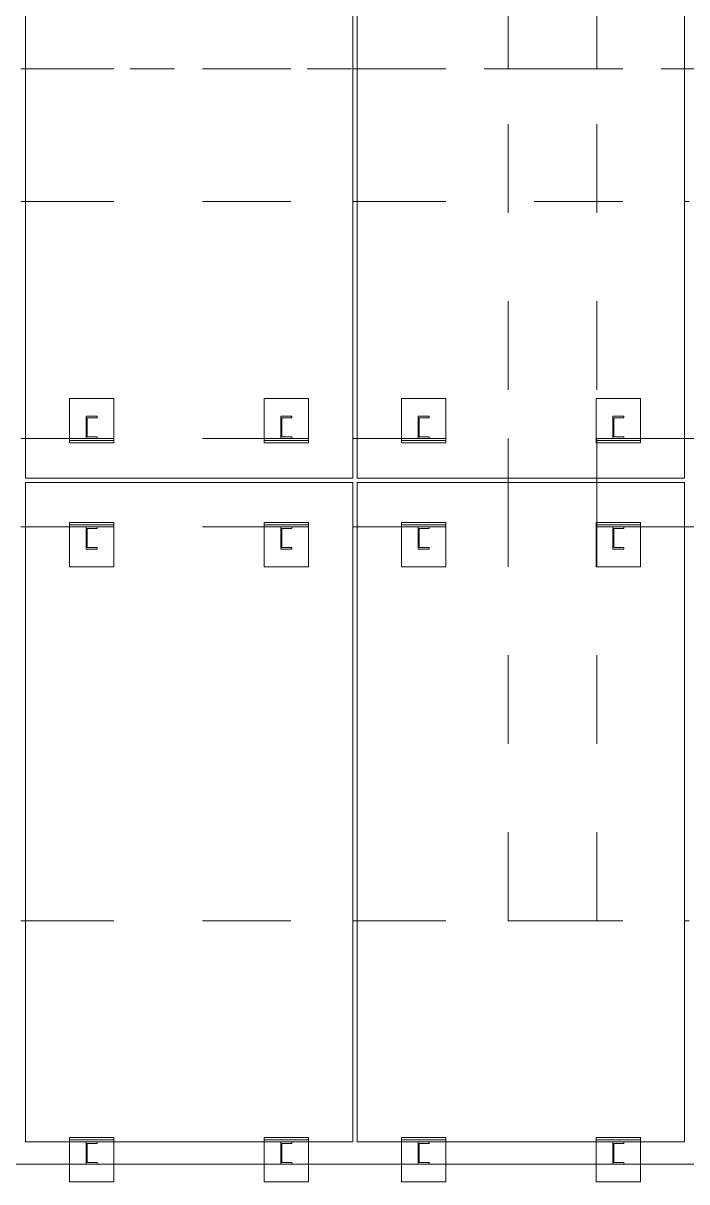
# Model space of a CAD drawing. Header units: millimetres. Extents: x 652937 to 1670132, y 1473552 to 2851037.
# Drawn here: x 663427.63 to 663430.63, y 1524525.19 to 1524530.43 of the extents above; entities that cross this region are included whole.
import ezdxf

# ---------------------------------------------------------------- set-up
doc = ezdxf.new("R2010")
doc.units = ezdxf.units.MM
for name, pattern in [('XKITLINE00', [0]), ('XKITLINE01', [4, 1, -1, 1, -1]), ('XKITLINE02', [4, 2, -2])]:
    doc.linetypes.add(name, pattern=pattern)
doc.layers.add('Part', color=7, linetype='Continuous', lineweight=0)
doc.layers.add('S-GRID', color=7, linetype='Continuous', lineweight=9)

# ---------------------------------------------------------------- blocks, each defined once
blk = doc.blocks.new('*A33862392')
at = {"layer": 'S-GRID', "color": 7, "linetype": 'XKITLINE01', "lineweight": 0}
blk.add_line((346.109039, 7.827691), (455.260679, 7.827691), dxfattribs=at)
blk = doc.blocks.new('*A33882394')
at = {"layer": 'S-GRID', "color": 7, "linetype": 'XKITLINE01', "lineweight": 0}
blk.add_line((346.109039, 32.577691), (455.260679, 32.577691), dxfattribs=at)
blk = doc.blocks.new('*A34442450')
at = {"layer": 'Part', "color": 7, "linetype": 'XKITLINE02', "lineweight": 0}
for p, q in [((398.655088, 32.577691), (398.655088, 49.077691)), ((398.655088, 49.077691), (400.655088, 49.077691)), ((400.655088, 32.577691), (400.655088, 49.077691)), ((398.655088, 32.577691), (400.655088, 32.577691))]:
    blk.add_line(p, q, dxfattribs=at)
blk = doc.blocks.new('*A34512457')
at = {"layer": 'Part', "color": 7, "linetype": 'XKITLINE00', "lineweight": 0}
for p, q in [((387.740108, 38.227691), (387.740108, 23.327691)), ((395.140108, 38.227691), (395.140108, 23.327691)), ((395.140108, 23.327691), (387.740108, 23.327691)), ((387.740108, 23.227691), (395.140108, 23.227691)), ((387.740108, 23.227691), (387.740108, 8.327691)), ((395.140108, 23.227691), (395.140108, 8.327691)), ((395.140108, 8.327691), (387.740108, 8.327691))]:
    blk.add_line(p, q, dxfattribs=at)
blk = doc.blocks.new('*A34522458')
at = {"layer": 'Part', "color": 7, "linetype": 'XKITLINE00', "lineweight": 0}
for p, q in [((395.240108, 38.227691), (395.240108, 23.327691)), ((402.640108, 38.227691), (402.640108, 23.327691)), ((402.640108, 23.327691), (395.240108, 23.327691)), ((395.240108, 23.227691), (402.640108, 23.227691)), ((395.240108, 23.227691), (395.240108, 8.327691)), ((402.640108, 23.227691), (402.640108, 8.327691)), ((402.640108, 8.327691), (395.240108, 8.327691))]:
    blk.add_line(p, q, dxfattribs=at)
blk = doc.blocks.new('*A35062512')
at = {"layer": 'Part', "color": 7, "linetype": 'XKITLINE00', "lineweight": 0}
for p, q in [((386.640139, 7.827691), (388.740139, 7.827691)), ((389.740139, 7.827691), (393.140139, 7.827691)), ((394.140139, 7.827691), (396.240139, 7.827691)), ((397.240139, 7.827691), (400.640139, 7.827691)), ((401.640139, 7.827691), (403.740139, 7.827691))]:
    blk.add_line(p, q, dxfattribs=at)
at = {"layer": 'Part', "color": 7, "linetype": 'XKITLINE02', "lineweight": 0}
for p, q in [((388.740139, 7.827691), (389.740139, 7.827691)), ((393.140139, 7.827691), (394.140139, 7.827691)), ((396.240139, 7.827691), (397.240139, 7.827691)), ((400.640139, 7.827691), (401.640139, 7.827691))]:
    blk.add_line(p, q, dxfattribs=at)
blk = doc.blocks.new('*A35072513')
at = {"layer": 'Part', "color": 7, "linetype": 'XKITLINE00', "lineweight": 0}
for p, q in [((387.640108, 13.327691), (387.740108, 13.327691)), ((395.140108, 13.327691), (395.240108, 13.327691)), ((402.640108, 13.327691), (402.740108, 13.327691)), ((386.640139, 7.827691), (388.740139, 7.827691)), ((389.740139, 7.827691), (393.140139, 7.827691)), ((394.140139, 7.827691), (396.240139, 7.827691)), ((397.240139, 7.827691), (400.640139, 7.827691)), ((401.640139, 7.827691), (403.740139, 7.827691))]:
    blk.add_line(p, q, dxfattribs=at)
at = {"layer": 'Part', "color": 7, "linetype": 'XKITLINE02', "lineweight": 0}
for p, q in [((387.740108, 13.327691), (395.140108, 13.327691)), ((395.240108, 13.327691), (402.640108, 13.327691)), ((388.740139, 7.827691), (389.740139, 7.827691)), ((393.140139, 7.827691), (394.140139, 7.827691)), ((396.240139, 7.827691), (397.240139, 7.827691)), ((400.640139, 7.827691), (401.640139, 7.827691))]:
    blk.add_line(p, q, dxfattribs=at)
blk = doc.blocks.new('*A35482554')
at = {"layer": 'Part', "color": 7, "linetype": 'XKITLINE00', "lineweight": 0}
for p, q in [((387.640108, 32.577691), (387.740108, 32.577691)), ((395.140108, 32.577691), (395.240108, 32.577691)), ((402.640108, 32.577691), (402.740108, 32.577691)), ((387.640108, 29.577691), (387.740108, 29.577691)), ((395.140108, 29.577691), (395.240108, 29.577691)), ((402.640108, 29.577691), (402.740108, 29.577691))]:
    blk.add_line(p, q, dxfattribs=at)
at = {"layer": 'Part', "color": 7, "linetype": 'XKITLINE02', "lineweight": 0}
for p, q in [((387.740108, 32.577691), (395.140108, 32.577691)), ((395.240108, 32.577691), (402.640108, 32.577691)), ((387.740108, 29.577691), (395.140108, 29.577691)), ((395.240108, 29.577691), (402.640108, 29.577691))]:
    blk.add_line(p, q, dxfattribs=at)
blk = doc.blocks.new('*A35522558')
at = {"layer": 'Part', "color": 7, "linetype": 'XKITLINE02', "lineweight": 0}
for p, q in [((398.655088, 13.327691), (398.655088, 32.577691)), ((398.655088, 32.577691), (400.655088, 32.577691)), ((400.655088, 13.327691), (400.655088, 32.577691)), ((398.655088, 13.327691), (400.655088, 13.327691))]:
    blk.add_line(p, q, dxfattribs=at)
blk = doc.blocks.new('*A35892595')
at = {"layer": 'Part', "color": 7, "linetype": 'XKITLINE02', "lineweight": 0}
for p, q in [((380.255088, 24.227691), (387.640108, 24.227691)), ((380.255088, 24.227691), (380.255088, 23.327691)), ((387.740108, 24.227691), (395.140108, 24.227691)), ((395.240108, 24.227691), (398.655088, 24.227691)), ((398.655088, 24.227691), (398.655088, 23.327691)), ((380.255088, 23.227691), (380.255088, 22.227691)), ((398.655088, 23.227691), (398.655088, 22.227691)), ((380.255088, 22.227691), (387.640108, 22.227691)), ((387.740108, 22.227691), (395.140108, 22.227691)), ((395.240108, 22.227691), (398.655088, 22.227691))]:
    blk.add_line(p, q, dxfattribs=at)
at = {"layer": 'Part', "color": 7, "linetype": 'XKITLINE00', "lineweight": 0}
for p, q in [((387.640108, 24.227691), (387.740108, 24.227691)), ((395.140108, 24.227691), (395.240108, 24.227691)), ((380.255088, 23.327691), (380.255088, 23.227691)), ((398.655088, 23.327691), (398.655088, 23.227691)), ((387.640108, 22.227691), (387.740108, 22.227691)), ((395.140108, 22.227691), (395.240108, 22.227691))]:
    blk.add_line(p, q, dxfattribs=at)
blk = doc.blocks.new('*A35912597')
at = {"layer": 'Part', "color": 7, "linetype": 'XKITLINE02', "lineweight": 0}
for p, q in [((389.74014, 22.327691), (388.740139, 22.327691)), ((388.740139, 22.327691), (388.740139, 21.327691)), ((388.74014, 21.327691), (388.74014, 22.327691)), ((389.740139, 21.327691), (389.740139, 22.327691)), ((389.74014, 21.327691), (389.74014, 22.327691)), ((388.740139, 21.327691), (389.74014, 21.327691))]:
    blk.add_line(p, q, dxfattribs=at)
blk = doc.blocks.new('*A35922598')
at = {"layer": 'Part', "color": 7, "linetype": 'XKITLINE02', "lineweight": 0}
for p, q in [((388.740156, 22.277691), (389.740156, 22.277691)), ((388.740156, 22.277691), (388.740156, 22.227691)), ((389.740156, 22.277691), (389.740156, 22.227691)), ((388.740156, 22.227691), (389.740156, 22.227691))]:
    blk.add_line(p, q, dxfattribs=at)
blk = doc.blocks.new('*A35972603')
at = {"layer": 'Part', "color": 7, "linetype": 'XKITLINE02', "lineweight": 0}
for p, q in [((389.115156, 24.727691), (389.365156, 24.727691)), ((389.115156, 24.227691), (389.115156, 24.727691)), ((389.365156, 24.690191), (389.140156, 24.690191)), ((389.140156, 24.690191), (389.140156, 24.265191)), ((389.365156, 24.727691), (389.365156, 24.690191)), ((389.365156, 24.227691), (389.115156, 24.227691)), ((389.140156, 24.265191), (389.365156, 24.265191)), ((389.365156, 24.265191), (389.365156, 24.227691))]:
    blk.add_line(p, q, dxfattribs=at)
blk = doc.blocks.new('*A35982604')
at = {"layer": 'Part', "color": 7, "linetype": 'XKITLINE02', "lineweight": 0}
for p, q in [((389.74014, 25.127691), (388.740139, 25.127691)), ((388.740139, 25.127691), (388.740139, 24.127691)), ((388.74014, 24.127691), (388.74014, 25.127691)), ((389.740139, 24.127691), (389.740139, 25.127691)), ((389.74014, 24.127691), (389.74014, 25.127691)), ((388.740139, 24.127691), (389.74014, 24.127691))]:
    blk.add_line(p, q, dxfattribs=at)
blk = doc.blocks.new('*A35992605')
at = {"layer": 'Part', "color": 7, "linetype": 'XKITLINE02', "lineweight": 0}
for p, q in [((388.740156, 24.227691), (389.740156, 24.227691)), ((388.740156, 24.227691), (388.740156, 24.177691)), ((388.740156, 24.177691), (389.740156, 24.177691)), ((389.740156, 24.227691), (389.740156, 24.177691))]:
    blk.add_line(p, q, dxfattribs=at)
blk = doc.blocks.new('*A36002606')
at = {"layer": 'Part', "color": 7, "linetype": 'XKITLINE02', "lineweight": 0}
for p, q in [((397.24014, 22.327691), (396.240139, 22.327691)), ((396.240139, 22.327691), (396.240139, 21.327691)), ((396.24014, 21.327691), (396.24014, 22.327691)), ((397.240139, 21.327691), (397.240139, 22.327691)), ((397.24014, 21.327691), (397.24014, 22.327691)), ((396.240139, 21.327691), (397.24014, 21.327691))]:
    blk.add_line(p, q, dxfattribs=at)
blk = doc.blocks.new('*A36012607')
at = {"layer": 'Part', "color": 7, "linetype": 'XKITLINE02', "lineweight": 0}
for p, q in [((396.240156, 22.277691), (397.240156, 22.277691)), ((396.240156, 22.277691), (396.240156, 22.227691)), ((397.240156, 22.277691), (397.240156, 22.227691)), ((396.240156, 22.227691), (397.240156, 22.227691))]:
    blk.add_line(p, q, dxfattribs=at)
blk = doc.blocks.new('*A36022608')
at = {"layer": 'Part', "color": 7, "linetype": 'XKITLINE02', "lineweight": 0}
for p, q in [((394.14014, 22.327691), (393.140139, 22.327691)), ((393.140139, 22.327691), (393.140139, 21.327691)), ((393.14014, 21.327691), (393.14014, 22.327691)), ((394.140139, 21.327691), (394.140139, 22.327691)), ((394.14014, 21.327691), (394.14014, 22.327691)), ((393.140139, 21.327691), (394.14014, 21.327691))]:
    blk.add_line(p, q, dxfattribs=at)
blk = doc.blocks.new('*A36032609')
at = {"layer": 'Part', "color": 7, "linetype": 'XKITLINE02', "lineweight": 0}
for p, q in [((393.140156, 22.277691), (394.140156, 22.277691)), ((393.140156, 22.277691), (393.140156, 22.227691)), ((394.140156, 22.277691), (394.140156, 22.227691)), ((393.140156, 22.227691), (394.140156, 22.227691))]:
    blk.add_line(p, q, dxfattribs=at)
blk = doc.blocks.new('*A36042610')
at = {"layer": 'Part', "color": 7, "linetype": 'XKITLINE02', "lineweight": 0}
for p, q in [((393.515156, 24.727691), (393.765156, 24.727691)), ((393.515156, 24.227691), (393.515156, 24.727691)), ((393.765156, 24.690191), (393.540156, 24.690191)), ((393.540156, 24.690191), (393.540156, 24.265191)), ((393.765156, 24.727691), (393.765156, 24.690191)), ((393.765156, 24.227691), (393.515156, 24.227691)), ((393.540156, 24.265191), (393.765156, 24.265191)), ((393.765156, 24.265191), (393.765156, 24.227691))]:
    blk.add_line(p, q, dxfattribs=at)
blk = doc.blocks.new('*A36052611')
at = {"layer": 'Part', "color": 7, "linetype": 'XKITLINE02', "lineweight": 0}
for p, q in [((394.14014, 25.127691), (393.140139, 25.127691)), ((393.140139, 25.127691), (393.140139, 24.127691)), ((393.14014, 24.127691), (393.14014, 25.127691)), ((394.140139, 24.127691), (394.140139, 25.127691)), ((394.14014, 24.127691), (394.14014, 25.127691)), ((393.140139, 24.127691), (394.14014, 24.127691))]:
    blk.add_line(p, q, dxfattribs=at)
blk = doc.blocks.new('*A36062612')
at = {"layer": 'Part', "color": 7, "linetype": 'XKITLINE02', "lineweight": 0}
for p, q in [((393.140156, 24.227691), (394.140156, 24.227691)), ((393.140156, 24.227691), (393.140156, 24.177691)), ((393.140156, 24.177691), (394.140156, 24.177691)), ((394.140156, 24.227691), (394.140156, 24.177691))]:
    blk.add_line(p, q, dxfattribs=at)
blk = doc.blocks.new('*A36072613')
at = {"layer": 'Part', "color": 7, "linetype": 'XKITLINE02', "lineweight": 0}
for p, q in [((396.615156, 24.727691), (396.865156, 24.727691)), ((396.615156, 24.227691), (396.615156, 24.727691)), ((396.865156, 24.690191), (396.640156, 24.690191)), ((396.640156, 24.690191), (396.640156, 24.265191)), ((396.865156, 24.727691), (396.865156, 24.690191)), ((396.865156, 24.227691), (396.615156, 24.227691)), ((396.640156, 24.265191), (396.865156, 24.265191)), ((396.865156, 24.265191), (396.865156, 24.227691))]:
    blk.add_line(p, q, dxfattribs=at)
blk = doc.blocks.new('*A36082614')
at = {"layer": 'Part', "color": 7, "linetype": 'XKITLINE02', "lineweight": 0}
for p, q in [((397.24014, 25.127691), (396.240139, 25.127691)), ((396.240139, 25.127691), (396.240139, 24.127691)), ((396.24014, 24.127691), (396.24014, 25.127691)), ((397.240139, 24.127691), (397.240139, 25.127691)), ((397.24014, 24.127691), (397.24014, 25.127691)), ((396.240139, 24.127691), (397.24014, 24.127691))]:
    blk.add_line(p, q, dxfattribs=at)
blk = doc.blocks.new('*A36092615')
at = {"layer": 'Part', "color": 7, "linetype": 'XKITLINE02', "lineweight": 0}
for p, q in [((396.240156, 24.227691), (397.240156, 24.227691)), ((396.240156, 24.227691), (396.240156, 24.177691)), ((396.240156, 24.177691), (397.240156, 24.177691)), ((397.240156, 24.227691), (397.240156, 24.177691))]:
    blk.add_line(p, q, dxfattribs=at)
blk = doc.blocks.new('*A36442650')
at = {"layer": 'Part', "color": 7, "linetype": 'XKITLINE00', "lineweight": 0}
for p, q in [((393.515156, 8.327691), (393.515156, 7.827691)), ((393.540156, 8.290191), (393.765156, 8.290191)), ((393.540156, 8.290191), (393.540156, 7.865191)), ((393.765156, 8.327691), (393.765156, 8.290191)), ((393.540156, 7.865191), (393.765156, 7.865191)), ((393.765156, 7.865191), (393.765156, 7.827691)), ((393.515156, 7.827691), (393.765156, 7.827691))]:
    blk.add_line(p, q, dxfattribs=at)
at = {"layer": 'Part', "color": 7, "linetype": 'XKITLINE02', "lineweight": 0}
blk.add_line((393.515156, 8.327691), (393.765156, 8.327691), dxfattribs=at)
blk = doc.blocks.new('*A36452651')
at = {"layer": 'Part', "color": 7, "linetype": 'XKITLINE02', "lineweight": 0}
for p, q in [((393.140139, 8.377691), (394.140139, 8.377691)), ((393.140139, 8.377691), (393.140139, 8.327691)), ((393.140139, 8.327691), (394.140139, 8.327691)), ((394.140139, 8.377691), (394.140139, 8.327691))]:
    blk.add_line(p, q, dxfattribs=at)
blk = doc.blocks.new('*A36462652')
at = {"layer": 'Part', "color": 7, "linetype": 'XKITLINE00', "lineweight": 0}
for p, q in [((389.115156, 8.327691), (389.115156, 7.827691)), ((389.140156, 8.290191), (389.365156, 8.290191)), ((389.140156, 8.290191), (389.140156, 7.865191)), ((389.365156, 8.327691), (389.365156, 8.290191)), ((389.140156, 7.865191), (389.365156, 7.865191)), ((389.365156, 7.865191), (389.365156, 7.827691)), ((389.115156, 7.827691), (389.365156, 7.827691))]:
    blk.add_line(p, q, dxfattribs=at)
at = {"layer": 'Part', "color": 7, "linetype": 'XKITLINE02', "lineweight": 0}
blk.add_line((389.115156, 8.327691), (389.365156, 8.327691), dxfattribs=at)
blk = doc.blocks.new('*A36472653')
at = {"layer": 'Part', "color": 7, "linetype": 'XKITLINE02', "lineweight": 0}
for p, q in [((388.740139, 8.377691), (389.740139, 8.377691)), ((388.740139, 8.377691), (388.740139, 8.327691)), ((388.740139, 8.327691), (389.740139, 8.327691)), ((389.740139, 8.377691), (389.740139, 8.327691))]:
    blk.add_line(p, q, dxfattribs=at)
blk = doc.blocks.new('*A36482654')
at = {"layer": 'Part', "color": 7, "linetype": 'XKITLINE02', "lineweight": 0}
for p, q in [((394.14014, 8.427691), (393.140139, 8.427691)), ((393.140139, 8.427691), (393.140139, 8.327691)), ((393.14014, 8.427691), (393.14014, 7.427691)), ((394.140139, 8.427691), (394.140139, 8.327691)), ((394.14014, 7.427691), (394.14014, 8.427691))]:
    blk.add_line(p, q, dxfattribs=at)
at = {"layer": 'Part', "color": 7, "linetype": 'XKITLINE00', "lineweight": 0}
for p, q in [((393.140139, 8.327691), (393.140139, 7.427691)), ((394.140139, 8.327691), (394.140139, 7.427691)), ((393.140139, 7.427691), (394.14014, 7.427691))]:
    blk.add_line(p, q, dxfattribs=at)
blk = doc.blocks.new('*A36492655')
at = {"layer": 'Part', "color": 7, "linetype": 'XKITLINE02', "lineweight": 0}
for p, q in [((389.74014, 8.427691), (388.740139, 8.427691)), ((388.740139, 8.427691), (388.740139, 8.327691)), ((388.74014, 8.427691), (388.74014, 7.427691)), ((389.740139, 8.427691), (389.740139, 8.327691)), ((389.74014, 7.427691), (389.74014, 8.427691))]:
    blk.add_line(p, q, dxfattribs=at)
at = {"layer": 'Part', "color": 7, "linetype": 'XKITLINE00', "lineweight": 0}
for p, q in [((388.740139, 8.327691), (388.740139, 7.427691)), ((389.740139, 8.327691), (389.740139, 7.427691)), ((388.740139, 7.427691), (389.74014, 7.427691))]:
    blk.add_line(p, q, dxfattribs=at)
blk = doc.blocks.new('*A36502656')
at = {"layer": 'Part', "color": 7, "linetype": 'XKITLINE00', "lineweight": 0}
for p, q in [((396.615156, 8.327691), (396.615156, 7.827691)), ((396.640156, 8.290191), (396.865156, 8.290191)), ((396.640156, 8.290191), (396.640156, 7.865191)), ((396.865156, 8.327691), (396.865156, 8.290191)), ((396.640156, 7.865191), (396.865156, 7.865191)), ((396.865156, 7.865191), (396.865156, 7.827691)), ((396.615156, 7.827691), (396.865156, 7.827691))]:
    blk.add_line(p, q, dxfattribs=at)
at = {"layer": 'Part', "color": 7, "linetype": 'XKITLINE02', "lineweight": 0}
blk.add_line((396.615156, 8.327691), (396.865156, 8.327691), dxfattribs=at)
blk = doc.blocks.new('*A36512657')
at = {"layer": 'Part', "color": 7, "linetype": 'XKITLINE02', "lineweight": 0}
for p, q in [((396.240139, 8.377691), (397.240139, 8.377691)), ((396.240139, 8.377691), (396.240139, 8.327691)), ((396.240139, 8.327691), (397.240139, 8.327691)), ((397.240139, 8.377691), (397.240139, 8.327691))]:
    blk.add_line(p, q, dxfattribs=at)
blk = doc.blocks.new('*A36522658')
at = {"layer": 'Part', "color": 7, "linetype": 'XKITLINE02', "lineweight": 0}
for p, q in [((397.24014, 8.427691), (396.240139, 8.427691)), ((396.240139, 8.427691), (396.240139, 8.327691)), ((396.24014, 8.427691), (396.24014, 7.427691)), ((397.240139, 8.427691), (397.240139, 8.327691)), ((397.24014, 7.427691), (397.24014, 8.427691))]:
    blk.add_line(p, q, dxfattribs=at)
at = {"layer": 'Part', "color": 7, "linetype": 'XKITLINE00', "lineweight": 0}
for p, q in [((396.240139, 8.327691), (396.240139, 7.427691)), ((397.240139, 8.327691), (397.240139, 7.427691)), ((396.240139, 7.427691), (397.24014, 7.427691))]:
    blk.add_line(p, q, dxfattribs=at)
blk = doc.blocks.new('*A36552661')
at = {"layer": 'Part', "color": 7, "linetype": 'XKITLINE02', "lineweight": 0}
for p, q in [((389.115156, 22.227691), (389.365156, 22.227691)), ((389.115156, 21.727691), (389.115156, 22.227691)), ((389.365156, 22.190191), (389.140156, 22.190191)), ((389.140156, 22.190191), (389.140156, 21.765191)), ((389.365156, 22.227691), (389.365156, 22.190191)), ((389.140156, 21.765191), (389.365156, 21.765191)), ((389.365156, 21.765191), (389.365156, 21.727691)), ((389.365156, 21.727691), (389.115156, 21.727691))]:
    blk.add_line(p, q, dxfattribs=at)
blk = doc.blocks.new('*A36572663')
at = {"layer": 'Part', "color": 7, "linetype": 'XKITLINE02', "lineweight": 0}
for p, q in [((396.615156, 22.227691), (396.865156, 22.227691)), ((396.615156, 21.727691), (396.615156, 22.227691)), ((396.865156, 22.190191), (396.640156, 22.190191)), ((396.640156, 22.190191), (396.640156, 21.765191)), ((396.865156, 22.227691), (396.865156, 22.190191)), ((396.640156, 21.765191), (396.865156, 21.765191)), ((396.865156, 21.765191), (396.865156, 21.727691)), ((396.865156, 21.727691), (396.615156, 21.727691))]:
    blk.add_line(p, q, dxfattribs=at)
blk = doc.blocks.new('*A36582664')
at = {"layer": 'Part', "color": 7, "linetype": 'XKITLINE02', "lineweight": 0}
for p, q in [((393.515156, 22.227691), (393.765156, 22.227691)), ((393.515156, 21.727691), (393.515156, 22.227691)), ((393.765156, 22.190191), (393.540156, 22.190191)), ((393.540156, 22.190191), (393.540156, 21.765191)), ((393.765156, 22.227691), (393.765156, 22.190191)), ((393.540156, 21.765191), (393.765156, 21.765191)), ((393.765156, 21.765191), (393.765156, 21.727691)), ((393.765156, 21.727691), (393.515156, 21.727691))]:
    blk.add_line(p, q, dxfattribs=at)
blk = doc.blocks.new('*A36842690')
at = {"layer": 'Part', "color": 7, "linetype": 'XKITLINE02', "lineweight": 0}
for p, q in [((401.015156, 22.227691), (401.265156, 22.227691)), ((401.015156, 21.727691), (401.015156, 22.227691)), ((401.265156, 22.190191), (401.040156, 22.190191)), ((401.040156, 22.190191), (401.040156, 21.765191)), ((401.265156, 22.227691), (401.265156, 22.190191)), ((401.040156, 21.765191), (401.265156, 21.765191)), ((401.265156, 21.765191), (401.265156, 21.727691)), ((401.265156, 21.727691), (401.015156, 21.727691))]:
    blk.add_line(p, q, dxfattribs=at)
blk = doc.blocks.new('*A36962702')
at = {"layer": 'Part', "color": 7, "linetype": 'XKITLINE02', "lineweight": 0}
for p, q in [((401.64014, 22.327691), (400.640139, 22.327691)), ((400.640139, 22.327691), (400.640139, 21.327691)), ((400.64014, 21.327691), (400.64014, 22.327691)), ((401.640139, 21.327691), (401.640139, 22.327691)), ((401.64014, 21.327691), (401.64014, 22.327691)), ((400.640139, 21.327691), (401.64014, 21.327691))]:
    blk.add_line(p, q, dxfattribs=at)
blk = doc.blocks.new('*A36972703')
at = {"layer": 'Part', "color": 7, "linetype": 'XKITLINE02', "lineweight": 0}
for p, q in [((400.640156, 22.277691), (401.640156, 22.277691)), ((400.640156, 22.277691), (400.640156, 22.227691)), ((401.640156, 22.277691), (401.640156, 22.227691)), ((400.640156, 22.227691), (401.640156, 22.227691))]:
    blk.add_line(p, q, dxfattribs=at)
blk = doc.blocks.new('*A36982704')
at = {"layer": 'Part', "color": 7, "linetype": 'XKITLINE02', "lineweight": 0}
for p, q in [((401.015156, 24.727691), (401.265156, 24.727691)), ((401.015156, 24.227691), (401.015156, 24.727691)), ((401.265156, 24.690191), (401.040156, 24.690191)), ((401.040156, 24.690191), (401.040156, 24.265191)), ((401.265156, 24.727691), (401.265156, 24.690191)), ((401.265156, 24.227691), (401.015156, 24.227691)), ((401.040156, 24.265191), (401.265156, 24.265191)), ((401.265156, 24.265191), (401.265156, 24.227691))]:
    blk.add_line(p, q, dxfattribs=at)
blk = doc.blocks.new('*A36992705')
at = {"layer": 'Part', "color": 7, "linetype": 'XKITLINE02', "lineweight": 0}
for p, q in [((401.64014, 25.127691), (400.640139, 25.127691)), ((400.640139, 25.127691), (400.640139, 24.127691)), ((400.64014, 24.127691), (400.64014, 25.127691)), ((401.640139, 24.127691), (401.640139, 25.127691)), ((401.64014, 24.127691), (401.64014, 25.127691)), ((400.640139, 24.127691), (401.64014, 24.127691))]:
    blk.add_line(p, q, dxfattribs=at)
blk = doc.blocks.new('*A37002706')
at = {"layer": 'Part', "color": 7, "linetype": 'XKITLINE02', "lineweight": 0}
for p, q in [((400.640156, 24.227691), (401.640156, 24.227691)), ((400.640156, 24.227691), (400.640156, 24.177691)), ((400.640156, 24.177691), (401.640156, 24.177691)), ((401.640156, 24.227691), (401.640156, 24.177691))]:
    blk.add_line(p, q, dxfattribs=at)
blk = doc.blocks.new('*A37032709')
at = {"layer": 'Part', "color": 7, "linetype": 'XKITLINE02', "lineweight": 0}
for p, q in [((400.655088, 24.227691), (402.640108, 24.227691)), ((400.655088, 24.227691), (400.655088, 23.327691)), ((402.740108, 24.227691), (410.140108, 24.227691)), ((410.240108, 24.227691), (417.640108, 24.227691)), ((417.740108, 24.227691), (419.055088, 24.227691)), ((419.055088, 24.227691), (419.055088, 23.327691)), ((400.655088, 23.227691), (400.655088, 22.227691)), ((419.055088, 23.227691), (419.055088, 22.227691)), ((400.655088, 22.227691), (402.640108, 22.227691)), ((402.740108, 22.227691), (410.140108, 22.227691)), ((410.240108, 22.227691), (417.640108, 22.227691)), ((417.740108, 22.227691), (419.055088, 22.227691))]:
    blk.add_line(p, q, dxfattribs=at)
at = {"layer": 'Part', "color": 7, "linetype": 'XKITLINE00', "lineweight": 0}
for p, q in [((402.640108, 24.227691), (402.740108, 24.227691)), ((410.140108, 24.227691), (410.240108, 24.227691)), ((417.640108, 24.227691), (417.740108, 24.227691)), ((400.655088, 23.327691), (400.655088, 23.227691)), ((419.055088, 23.327691), (419.055088, 23.227691)), ((402.640108, 22.227691), (402.740108, 22.227691)), ((410.140108, 22.227691), (410.240108, 22.227691)), ((417.640108, 22.227691), (417.740108, 22.227691))]:
    blk.add_line(p, q, dxfattribs=at)
blk = doc.blocks.new('*A37092715')
at = {"layer": 'Part', "color": 7, "linetype": 'XKITLINE00', "lineweight": 0}
for p, q in [((401.015156, 8.327691), (401.015156, 7.827691)), ((401.040156, 8.290191), (401.265156, 8.290191)), ((401.040156, 8.290191), (401.040156, 7.865191)), ((401.265156, 8.327691), (401.265156, 8.290191)), ((401.040156, 7.865191), (401.265156, 7.865191)), ((401.265156, 7.865191), (401.265156, 7.827691)), ((401.015156, 7.827691), (401.265156, 7.827691))]:
    blk.add_line(p, q, dxfattribs=at)
at = {"layer": 'Part', "color": 7, "linetype": 'XKITLINE02', "lineweight": 0}
blk.add_line((401.015156, 8.327691), (401.265156, 8.327691), dxfattribs=at)
blk = doc.blocks.new('*A37102716')
at = {"layer": 'Part', "color": 7, "linetype": 'XKITLINE02', "lineweight": 0}
for p, q in [((400.640139, 8.377691), (401.640139, 8.377691)), ((400.640139, 8.377691), (400.640139, 8.327691)), ((400.640139, 8.327691), (401.640139, 8.327691)), ((401.640139, 8.377691), (401.640139, 8.327691))]:
    blk.add_line(p, q, dxfattribs=at)
blk = doc.blocks.new('*A37112717')
at = {"layer": 'Part', "color": 7, "linetype": 'XKITLINE02', "lineweight": 0}
for p, q in [((401.64014, 8.427691), (400.640139, 8.427691)), ((400.640139, 8.427691), (400.640139, 8.327691)), ((400.64014, 8.427691), (400.64014, 7.427691)), ((401.640139, 8.427691), (401.640139, 8.327691)), ((401.64014, 7.427691), (401.64014, 8.427691))]:
    blk.add_line(p, q, dxfattribs=at)
at = {"layer": 'Part', "color": 7, "linetype": 'XKITLINE00', "lineweight": 0}
for p, q in [((400.640139, 8.327691), (400.640139, 7.427691)), ((401.640139, 8.327691), (401.640139, 7.427691)), ((400.640139, 7.427691), (401.64014, 7.427691))]:
    blk.add_line(p, q, dxfattribs=at)

msp = doc.modelspace()

# ---------------------------------------------------------------- block references
at = {"color": 7, "lineweight": 0, "xscale": 0.2, "yscale": 0.2, "zscale": 0.2}
for name in ['*A34512457', '*A34522458', '*A34442450', '*A33882394', '*A35482554', '*A35522558', '*A35982604', '*A36052611', '*A36082614', '*A36992705', '*A35972603', '*A36042610', '*A36072613', '*A36982704', '*A35892595', '*A35992605', '*A36062612', '*A36092615', '*A37002706', '*A37032709', '*A35912597', '*A35922598', '*A36552661', '*A36022608', '*A36032609', '*A36582664', '*A36002606', '*A36012607', '*A36572663', '*A36962702', '*A36972703', '*A36842690', '*A35072513', '*A33862392', '*A36492655', '*A36472653', '*A36462652', '*A36482654', '*A36452651', '*A36442650', '*A36522658', '*A36512657', '*A36502656', '*A37112717', '*A37102716', '*A37092715', '*A35062512']:
    msp.add_blockref(name, (663350.0877, 1524523.7048), dxfattribs=at)

doc.saveas('drawing.dxf')
